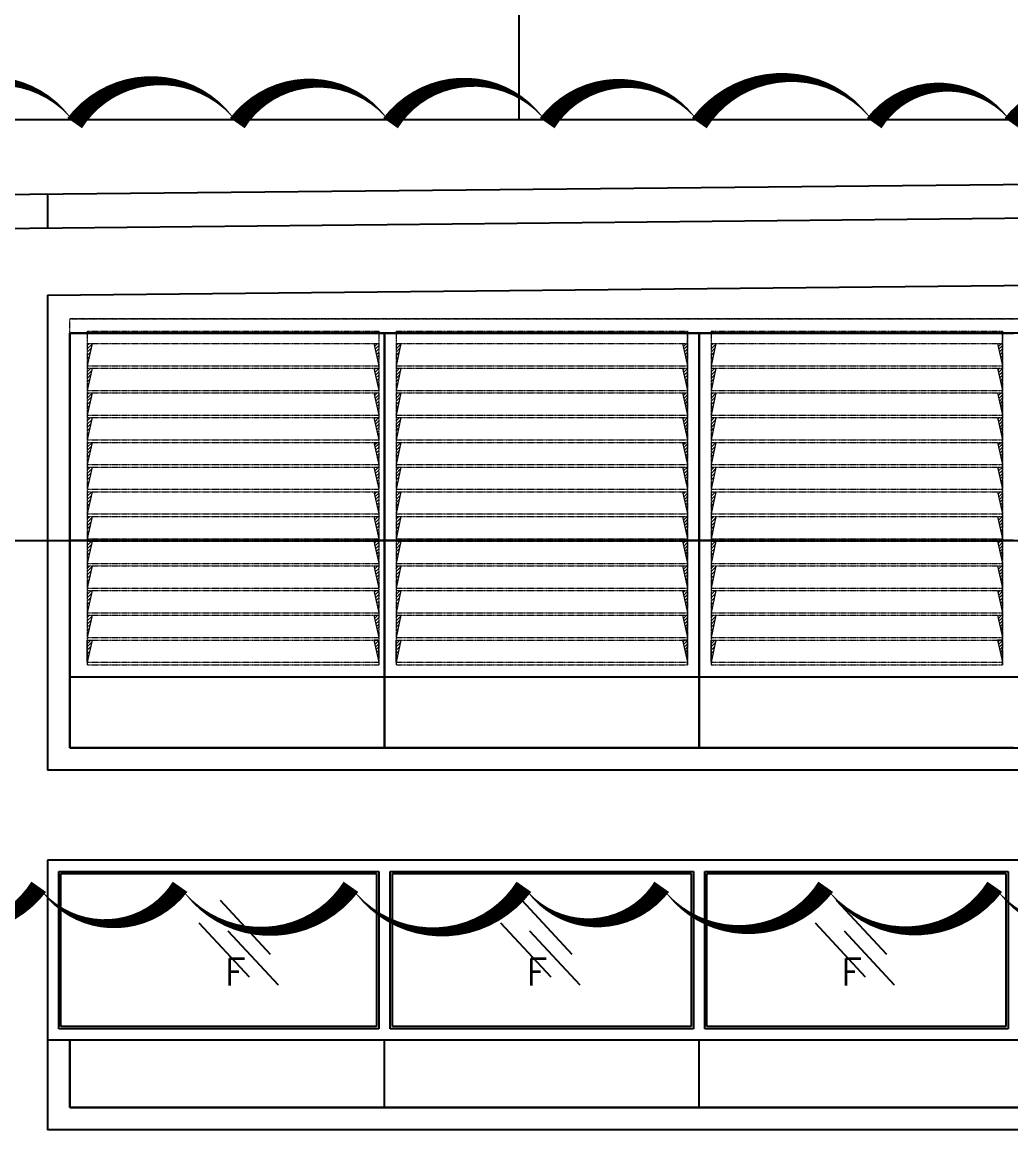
# Model space of a CAD drawing. Header units: inches. Extents: x 10298 to 58665, y -34908 to 21181.
# Drawn here: x 18656 to 23056, y -27484 to -22555 of the extents above; entities that cross this region are included whole.
import ezdxf
from ezdxf import colors
from ezdxf.entities.mleader import LeaderData, LeaderLine
from ezdxf.math import Vec2, Vec3

# ---------------------------------------------------------------- set-up
doc = ezdxf.new("R2010")
doc.units = ezdxf.units.IN
doc.header["$MEASUREMENT"] = 0
for name, pattern in [('CENTER', [2, 1.25, -0.25, 0.25, -0.25]), ('HIDDEN', [0.375, 0.25, -0.125]), ('HIDDEN2', [0.1875, 0.125, -0.0625])]:
    doc.linetypes.add(name, pattern=pattern)
for name, color, linetype in [('1', 1, 'CENTER'), ('M-HVAC-DUCT-NEW', 5, 'Continuous'), ('M-HVAC-PIPE-NEW', 6, 'HIDDEN2'), ('M-X-BKGD', 8, 'Continuous')]:
    doc.layers.add(name, color=color, linetype=linetype)
doc.layers.add('grid nos', color=253, linetype='Continuous', lineweight=0)
doc.styles.add('RomanS', font='romans.shx', dxfattribs={"width": 0.8})
doc.styles.add('SIMPLEX', font='simplex.shx')

# ---------------------------------------------------------------- blocks, each defined once
blk = doc.blocks.new('LOUVER 5')
at = {"color": 170, "ltscale": 10000}
blk.add_line((33449, 71080.7), (27841.2, 71080.7), dxfattribs=at)
at = {"layer": '1', "color": 170, "lineweight": 0}
for p, q in [((33441.6, 72675), (27841.2, 72675)), ((27841.2, 71080.7), (27841.2, 72675)), ((27841.2, 72675), (33449, 72675)), ((27918.2, 72620), (29215.6, 72620)), ((27918.2, 72620), (27918.2, 71135.6)), ((27918.2, 72620), (27918.2, 71135.6)), ((29215.6, 72620), (29215.6, 71135.6)), ((29292.6, 72620), (30590.1, 72620)), ((29292.6, 72620), (29292.6, 71135.6)), ((30590.1, 71135.6), (30590.1, 72620)), ((30590.1, 72620), (30590.1, 71135.6)), ((30694.6, 72620), (31992, 72620)), ((30694.6, 72620), (31992, 72620)), ((30694.6, 72620), (30694.6, 71135.6)), ((31992, 71135.6), (31992, 72620)), ((31992, 72620), (31992, 71135.6)), ((27918.2, 72565.1), (29215.6, 72565.1)), ((29292.6, 72565.1), (30590.1, 72565.1)), ((30694.6, 72565.1), (31992, 72565.1)), ((27918.2, 72466.1), (29215.6, 72466.1)), ((29292.6, 72466.1), (30590.1, 72466.1)), ((30694.6, 72466.1), (31992, 72466.1)), ((27918.2, 72455.1), (29215.6, 72455.1)), ((29292.6, 72455.1), (30590.1, 72455.1)), ((30694.6, 72455.1), (31992, 72455.1)), ((27918.2, 72356.2), (29215.6, 72356.2)), ((27918.2, 72345.2), (29215.6, 72345.2)), ((29292.6, 72356.2), (30590.1, 72356.2)), ((29292.6, 72345.2), (30590.1, 72345.2)), ((30694.6, 72356.2), (31992, 72356.2)), ((30694.6, 72345.2), (31992, 72345.2)), ((27918.2, 72246.2), (29215.6, 72246.2)), ((27918.2, 72235.2), (29215.6, 72235.2)), ((29292.6, 72246.2), (30590.1, 72246.2)), ((29292.6, 72235.2), (30590.1, 72235.2)), ((30694.6, 72246.2), (31992, 72246.2)), ((30694.6, 72235.2), (31992, 72235.2)), ((27918.2, 72136.2), (29215.6, 72136.2)), ((27918.2, 72125.2), (29215.6, 72125.2)), ((29292.6, 72136.2), (30590.1, 72136.2)), ((29292.6, 72125.2), (30590.1, 72125.2)), ((30694.6, 72136.2), (31992, 72136.2)), ((30694.6, 72125.2), (31992, 72125.2)), ((27918.2, 72026.3), (29215.6, 72026.3)), ((27918.2, 72015.3), (29215.6, 72015.3)), ((29292.6, 72026.3), (30590.1, 72026.3)), ((29292.6, 72015.3), (30590.1, 72015.3)), ((30694.6, 72026.3), (31992, 72026.3)), ((30694.6, 72015.3), (31992, 72015.3)), ((27918.2, 71916.3), (29215.6, 71916.3)), ((29292.6, 71916.3), (30590.1, 71916.3)), ((30694.6, 71916.3), (31992, 71916.3)), ((27918.2, 71905.3), (29215.6, 71905.3)), ((29292.6, 71905.3), (30590.1, 71905.3)), ((30694.6, 71905.3), (31992, 71905.3)), ((27918.2, 71806.4), (29215.6, 71806.4)), ((27918.2, 71795.4), (29215.6, 71795.4)), ((29292.6, 71806.4), (30590.1, 71806.4)), ((29292.6, 71795.4), (30590.1, 71795.4)), ((30694.6, 71806.4), (31992, 71806.4)), ((30694.6, 71795.4), (31992, 71795.4)), ((27918.2, 71696.4), (29215.6, 71696.4)), ((27918.2, 71685.4), (29215.6, 71685.4)), ((29292.6, 71696.4), (30590.1, 71696.4)), ((29292.6, 71685.4), (30590.1, 71685.4)), ((30694.6, 71696.4), (31992, 71696.4)), ((30694.6, 71685.4), (31992, 71685.4)), ((27918.2, 71586.5), (29215.6, 71586.5)), ((27918.2, 71575.5), (29215.6, 71575.5)), ((29292.6, 71586.5), (30590.1, 71586.5)), ((29292.6, 71575.5), (30590.1, 71575.5)), ((30694.6, 71586.5), (31992, 71586.5)), ((30694.6, 71575.5), (31992, 71575.5)), ((27918.2, 71476.5), (29215.6, 71476.5)), ((29292.6, 71476.5), (30590.1, 71476.5)), ((30694.6, 71476.5), (31992, 71476.5)), ((27918.2, 71465.5), (29215.6, 71465.5)), ((29292.6, 71465.5), (30590.1, 71465.5)), ((30694.6, 71465.5), (31992, 71465.5)), ((27918.2, 71366.6), (29215.6, 71366.6)), ((27918.2, 71355.6), (29215.6, 71355.6)), ((29292.6, 71366.6), (30590.1, 71366.6)), ((29292.6, 71355.6), (30590.1, 71355.6)), ((30694.6, 71366.6), (31992, 71366.6)), ((30694.6, 71355.6), (31992, 71355.6)), ((27918.2, 71256.6), (29215.6, 71256.6)), ((27918.2, 71245.6), (29215.6, 71245.6)), ((29292.6, 71256.6), (30590.1, 71256.6)), ((29292.6, 71245.6), (30590.1, 71245.6)), ((30694.6, 71256.6), (31992, 71256.6)), ((30694.6, 71245.6), (31992, 71245.6)), ((27918.2, 71146.6), (29215.6, 71146.6)), ((27918.2, 71135.6), (29215.6, 71135.6)), ((29292.6, 71146.6), (30590.1, 71146.6)), ((29292.6, 71135.6), (30590.1, 71135.6)), ((30694.6, 71146.6), (31992, 71146.6)), ((30694.6, 71135.6), (31992, 71135.6))]:
    blk.add_line(p, q, dxfattribs=at)
at = {"layer": 'grid nos', "color": 170, "linetype": 'Continuous', "ltscale": 10000}
for p, q in [((27918.2, 72555.7), (27927.5, 72565.1)), ((27918.2, 72541.1), (27939.6, 72562.5)), ((29194.1, 72563.3), (29195.9, 72565.1)), ((29196.7, 72551.3), (29210.4, 72565.1)), ((29199.4, 72539.4), (29215.6, 72555.7)), ((29292.6, 72555.7), (29302, 72565.1)), ((29292.6, 72541.1), (29314, 72562.5)), ((30568.5, 72563.3), (30570.3, 72565.1)), ((30571.2, 72551.3), (30584.9, 72565.1)), ((30573.8, 72539.4), (30590.1, 72555.7)), ((30694.6, 72555.7), (30703.9, 72565.1)), ((30694.6, 72541.1), (30716, 72562.5)), ((31970.4, 72563.3), (31972.2, 72565.1)), ((31973.1, 72551.3), (31986.8, 72565.1)), ((31975.7, 72539.4), (31992, 72555.7)), ((27918.2, 72526.5), (27935.4, 72543.8)), ((27918.2, 72512), (27931.3, 72525)), ((27918.2, 72497.4), (27927.1, 72506.3)), ((29202, 72527.5), (29215.6, 72541.1)), ((29204.7, 72515.6), (29215.6, 72526.5)), ((29207.3, 72503.6), (29215.6, 72512)), ((29292.6, 72526.5), (29309.9, 72543.8)), ((29292.6, 72512), (29305.7, 72525)), ((29292.6, 72497.4), (29301.5, 72506.3)), ((30576.5, 72527.5), (30590.1, 72541.1)), ((30579.1, 72515.6), (30590.1, 72526.5)), ((30581.8, 72503.6), (30590.1, 72512)), ((30694.6, 72526.5), (30711.8, 72543.8)), ((30694.6, 72512), (30707.6, 72525)), ((30694.6, 72497.4), (30703.5, 72506.3)), ((31978.4, 72527.5), (31992, 72541.1)), ((31981, 72515.6), (31992, 72526.5)), ((31983.7, 72503.6), (31992, 72512)), ((27918.2, 72482.8), (27922.9, 72487.6)), ((27918.2, 72468.2), (27918.8, 72468.8)), ((29210, 72491.7), (29215.6, 72497.4)), ((29212.6, 72479.8), (29215.6, 72482.8)), ((29215.3, 72467.8), (29215.6, 72468.2)), ((29292.6, 72482.8), (29297.4, 72487.6)), ((29292.6, 72468.2), (29293.2, 72468.8)), ((30584.4, 72491.7), (30590.1, 72497.4)), ((30587.1, 72479.8), (30590.1, 72482.8)), ((30589.7, 72467.8), (30590.1, 72468.2)), ((30694.6, 72482.8), (30699.3, 72487.6)), ((30694.6, 72468.2), (30695.2, 72468.8)), ((31986.3, 72491.7), (31992, 72497.4)), ((31989, 72479.8), (31992, 72482.8)), ((31991.6, 72467.8), (31992, 72468.2)), ((27918.2, 72453.6), (27919.6, 72455.1)), ((27918.2, 72439.1), (27934.2, 72455.1)), ((27918.2, 72424.5), (27937.7, 72444)), ((27918.2, 72409.9), (27933.5, 72425.3)), ((29195.3, 72447.9), (29202.5, 72455.1)), ((29197.9, 72435.9), (29215.6, 72453.7)), ((29200.6, 72424), (29215.6, 72439.1)), ((29203.2, 72412.1), (29215.6, 72424.5)), ((29205.9, 72400.1), (29215.6, 72409.9)), ((29292.6, 72453.6), (29294.1, 72455.1)), ((29292.6, 72439.1), (29308.7, 72455.1)), ((29292.6, 72424.5), (29312.1, 72444)), ((29292.6, 72409.9), (29308, 72425.3)), ((30569.7, 72447.9), (30577, 72455.1)), ((30572.4, 72435.9), (30590.1, 72453.7)), ((30575, 72424), (30590.1, 72439.1)), ((30577.7, 72412.1), (30590.1, 72424.5)), ((30580.3, 72400.1), (30590.1, 72409.9)), ((30694.6, 72453.6), (30696, 72455.1)), ((30694.6, 72439.1), (30710.6, 72455.1)), ((30694.6, 72424.5), (30714.1, 72444)), ((30694.6, 72409.9), (30709.9, 72425.3)), ((31971.7, 72447.9), (31978.9, 72455.1)), ((31974.3, 72435.9), (31992, 72453.7)), ((31977, 72424), (31992, 72439.1)), ((31979.6, 72412.1), (31992, 72424.5)), ((31982.3, 72400.1), (31992, 72409.9)), ((27918.2, 72395.3), (27929.4, 72406.5)), ((27918.2, 72380.7), (27925.2, 72387.8)), ((27918.2, 72366.2), (27921, 72369)), ((29208.5, 72388.2), (29215.6, 72395.3)), ((29211.2, 72376.3), (29215.6, 72380.8)), ((29213.8, 72364.4), (29215.6, 72366.2)), ((29292.6, 72395.3), (29303.8, 72406.5)), ((29292.6, 72380.7), (29299.6, 72387.8)), ((29292.6, 72366.2), (29295.5, 72369)), ((30583, 72388.2), (30590.1, 72395.3)), ((30585.6, 72376.3), (30590.1, 72380.8)), ((30588.3, 72364.4), (30590.1, 72366.2)), ((30694.6, 72395.3), (30705.7, 72406.5)), ((30694.6, 72380.7), (30701.6, 72387.8)), ((30694.6, 72366.2), (30697.4, 72369)), ((31984.9, 72388.2), (31992, 72395.3)), ((31987.6, 72376.3), (31992, 72380.8)), ((31990.2, 72364.4), (31992, 72366.2)), ((27918.2, 72337), (27926.3, 72345.2)), ((27918.2, 72322.4), (27939.9, 72344.2)), ((27918.2, 72307.9), (27935.8, 72325.5)), ((29193.8, 72344.4), (29194.6, 72345.2)), ((29196.5, 72332.4), (29209.2, 72345.2)), ((29199.1, 72320.5), (29215.6, 72337)), ((29201.8, 72308.6), (29215.6, 72322.5)), ((29292.6, 72337), (29300.8, 72345.2)), ((29292.6, 72322.4), (29314.4, 72344.2)), ((29292.6, 72307.9), (29310.2, 72325.5)), ((30568.3, 72344.4), (30569.1, 72345.2)), ((30570.9, 72332.4), (30583.6, 72345.2)), ((30573.6, 72320.5), (30590.1, 72337)), ((30576.2, 72308.6), (30590.1, 72322.5)), ((30694.6, 72337), (30702.7, 72345.2)), ((30694.6, 72322.4), (30716.3, 72344.2)), ((30694.6, 72307.9), (30712.2, 72325.5)), ((31970.2, 72344.4), (31971, 72345.2)), ((31972.9, 72332.4), (31985.6, 72345.2)), ((31975.5, 72320.5), (31992, 72337)), ((31978.2, 72308.6), (31992, 72322.5)), ((27918.2, 72293.3), (27931.6, 72306.7)), ((27918.2, 72278.7), (27927.4, 72288)), ((27918.2, 72264.1), (27923.3, 72269.2)), ((29204.4, 72296.7), (29215.6, 72307.9)), ((29207.1, 72284.7), (29215.6, 72293.3)), ((29209.7, 72272.8), (29215.6, 72278.7)), ((29212.4, 72260.9), (29215.6, 72264.1)), ((29292.6, 72293.3), (29306.1, 72306.7)), ((29292.6, 72278.7), (29301.9, 72288)), ((29292.6, 72264.1), (29297.7, 72269.2)), ((30578.9, 72296.7), (30590.1, 72307.9)), ((30581.5, 72284.7), (30590.1, 72293.3)), ((30584.2, 72272.8), (30590.1, 72278.7)), ((30586.8, 72260.9), (30590.1, 72264.1)), ((30694.6, 72293.3), (30708, 72306.7)), ((30694.6, 72278.7), (30703.8, 72288)), ((30694.6, 72264.1), (30699.7, 72269.2)), ((31980.8, 72296.7), (31992, 72307.9)), ((31983.5, 72284.7), (31992, 72293.3)), ((31986.1, 72272.8), (31992, 72278.7)), ((31988.8, 72260.9), (31992, 72264.1)), ((27918.2, 72249.5), (27919.1, 72250.5)), ((27918.2, 72235), (27918.4, 72235.2)), ((27918.2, 72220.4), (27933, 72235.2)), ((27918.2, 72205.8), (27938, 72225.7)), ((29195, 72229), (29201.3, 72235.2)), ((29197.7, 72217), (29215.6, 72235)), ((29200.3, 72205.1), (29215.6, 72220.4)), ((29215, 72248.9), (29215.6, 72249.6)), ((29292.6, 72249.5), (29293.6, 72250.5)), ((29292.6, 72235), (29292.9, 72235.2)), ((29292.6, 72220.4), (29307.4, 72235.2)), ((29292.6, 72205.8), (29312.5, 72225.7)), ((30569.5, 72229), (30575.7, 72235.2)), ((30572.1, 72217), (30590.1, 72235)), ((30574.8, 72205.1), (30590.1, 72220.4)), ((30589.5, 72248.9), (30590.1, 72249.6)), ((30694.6, 72249.5), (30695.5, 72250.5)), ((30694.6, 72235), (30694.8, 72235.2)), ((30694.6, 72220.4), (30709.4, 72235.2)), ((30694.6, 72205.8), (30714.4, 72225.7)), ((31971.4, 72229), (31977.7, 72235.2)), ((31974.1, 72217), (31992, 72235)), ((31976.7, 72205.1), (31992, 72220.4)), ((31991.4, 72248.9), (31992, 72249.6)), ((27918.2, 72191.2), (27933.9, 72206.9)), ((27918.2, 72176.7), (27929.7, 72188.2)), ((27918.2, 72162.1), (27925.5, 72169.5)), ((29203, 72193.2), (29215.6, 72205.8)), ((29205.6, 72181.2), (29215.6, 72191.2)), ((29208.3, 72169.3), (29215.6, 72176.7)), ((29210.9, 72157.4), (29215.6, 72162.1)), ((29292.6, 72191.2), (29308.3, 72206.9)), ((29292.6, 72176.7), (29304.2, 72188.2)), ((29292.6, 72162.1), (29300, 72169.5)), ((30577.4, 72193.2), (30590.1, 72205.8)), ((30580.1, 72181.2), (30590.1, 72191.2)), ((30582.7, 72169.3), (30590.1, 72176.7)), ((30585.4, 72157.4), (30590.1, 72162.1)), ((30694.6, 72191.2), (30710.3, 72206.9)), ((30694.6, 72176.7), (30706.1, 72188.2)), ((30694.6, 72162.1), (30701.9, 72169.5)), ((31979.4, 72193.2), (31992, 72205.8)), ((31982, 72181.2), (31992, 72191.2)), ((31984.7, 72169.3), (31992, 72176.7)), ((31987.3, 72157.4), (31992, 72162.1)), ((27918.2, 72147.5), (27921.4, 72150.7)), ((27918.2, 72118.3), (27925.1, 72125.2)), ((27918.2, 72103.8), (27939.6, 72125.2)), ((29196.3, 72113.5), (29208, 72125.2)), ((29198.9, 72101.6), (29215.6, 72118.4)), ((29213.6, 72145.5), (29215.6, 72147.5)), ((29292.6, 72147.5), (29295.8, 72150.7)), ((29292.6, 72118.3), (29299.5, 72125.2)), ((29292.6, 72103.8), (29314.1, 72125.2)), ((30570.7, 72113.5), (30582.4, 72125.2)), ((30573.4, 72101.6), (30590.1, 72118.4)), ((30588, 72145.5), (30590.1, 72147.5)), ((30694.6, 72147.5), (30697.8, 72150.7)), ((30694.6, 72118.3), (30701.5, 72125.2)), ((30694.6, 72103.8), (30716, 72125.2)), ((31972.6, 72113.5), (31984.3, 72125.2)), ((31975.3, 72101.6), (31992, 72118.4)), ((31990, 72145.5), (31992, 72147.5)), ((27918.2, 72089.2), (27936.1, 72107.2)), ((27918.2, 72074.6), (27932, 72088.4)), ((27918.2, 72060), (27927.8, 72069.7)), ((29201.6, 72089.7), (29215.6, 72103.8)), ((29204.2, 72077.8), (29215.6, 72089.2)), ((29206.9, 72065.8), (29215.6, 72074.6)), ((29292.6, 72089.2), (29310.6, 72107.2)), ((29292.6, 72074.6), (29306.4, 72088.4)), ((29292.6, 72060), (29302.3, 72069.7)), ((30576, 72089.7), (30590.1, 72103.8)), ((30578.7, 72077.8), (30590.1, 72089.2)), ((30581.3, 72065.8), (30590.1, 72074.6)), ((30694.6, 72089.2), (30712.5, 72107.2)), ((30694.6, 72074.6), (30708.4, 72088.4)), ((30694.6, 72060), (30704.2, 72069.7)), ((31977.9, 72089.7), (31992, 72103.8)), ((31980.6, 72077.8), (31992, 72089.2)), ((31983.2, 72065.8), (31992, 72074.6)), ((27918.2, 72045.4), (27923.6, 72050.9)), ((27918.2, 72030.9), (27919.5, 72032.2)), ((27918.2, 72001.7), (27931.7, 72015.3)), ((29194.8, 72010.1), (29200, 72015.3)), ((29197.5, 71998.1), (29214.6, 72015.3)), ((29209.5, 72053.9), (29215.6, 72060)), ((29212.2, 72042), (29215.6, 72045.5)), ((29214.8, 72030.1), (29215.6, 72030.9)), ((29292.6, 72045.4), (29298.1, 72050.9)), ((29292.6, 72030.9), (29293.9, 72032.2)), ((29292.6, 72001.7), (29306.2, 72015.3)), ((30569.3, 72010.1), (30574.5, 72015.3)), ((30571.9, 71998.1), (30589.1, 72015.3)), ((30584, 72053.9), (30590.1, 72060)), ((30586.6, 72042), (30590.1, 72045.5)), ((30589.3, 72030.1), (30590.1, 72030.9)), ((30694.6, 72045.4), (30700, 72050.9)), ((30694.6, 72030.9), (30695.9, 72032.2)), ((30694.6, 72001.7), (30708.1, 72015.3)), ((31971.2, 72010.1), (31976.4, 72015.3)), ((31973.9, 71998.1), (31991, 72015.3)), ((31985.9, 72053.9), (31992, 72060)), ((31988.5, 72042), (31992, 72045.5)), ((31991.2, 72030.1), (31992, 72030.9)), ((27918.2, 71987.1), (27938.4, 72007.4)), ((27918.2, 71972.6), (27934.2, 71988.6)), ((27918.2, 71958), (27930.1, 71969.9)), ((29200.1, 71986.2), (29215.6, 72001.7)), ((29202.8, 71974.3), (29215.6, 71987.2)), ((29205.4, 71962.3), (29215.6, 71972.6)), ((29292.6, 71987.1), (29312.8, 72007.4)), ((29292.6, 71972.6), (29308.7, 71988.6)), ((29292.6, 71958), (29304.5, 71969.9)), ((30574.6, 71986.2), (30590.1, 72001.7)), ((30577.2, 71974.3), (30590.1, 71987.2)), ((30579.9, 71962.3), (30590.1, 71972.6)), ((30694.6, 71987.1), (30714.8, 72007.4)), ((30694.6, 71972.6), (30710.6, 71988.6)), ((30694.6, 71958), (30706.5, 71969.9)), ((31976.5, 71986.2), (31992, 72001.7)), ((31979.2, 71974.3), (31992, 71987.2)), ((31981.8, 71962.3), (31992, 71972.6)), ((27918.2, 71943.4), (27925.9, 71951.1)), ((27918.2, 71928.8), (27921.7, 71932.4)), ((29208.1, 71950.4), (29215.6, 71958)), ((29210.7, 71938.5), (29215.6, 71943.4)), ((29213.4, 71926.6), (29215.6, 71928.8)), ((29292.6, 71943.4), (29300.3, 71951.1)), ((29292.6, 71928.8), (29296.2, 71932.4)), ((30582.5, 71950.4), (30590.1, 71958)), ((30585.2, 71938.5), (30590.1, 71943.4)), ((30587.8, 71926.6), (30590.1, 71928.8)), ((30694.6, 71943.4), (30702.3, 71951.1)), ((30694.6, 71928.8), (30698.1, 71932.4)), ((31984.5, 71950.4), (31992, 71958)), ((31987.1, 71938.5), (31992, 71943.4)), ((31989.8, 71926.6), (31992, 71928.8)), ((27918.2, 71899.7), (27923.8, 71905.3)), ((27918.2, 71885.1), (27938.4, 71905.3)), ((27918.2, 71870.5), (27936.5, 71888.8)), ((27918.2, 71855.9), (27932.3, 71870.1)), ((29196, 71894.6), (29206.7, 71905.3)), ((29198.7, 71882.7), (29215.6, 71899.7)), ((29201.3, 71870.8), (29215.6, 71885.1)), ((29204, 71858.9), (29215.6, 71870.5)), ((29292.6, 71899.7), (29298.3, 71905.3)), ((29292.6, 71885.1), (29312.9, 71905.3)), ((29292.6, 71870.5), (29310.9, 71888.8)), ((29292.6, 71855.9), (29306.8, 71870.1)), ((30570.5, 71894.6), (30581.2, 71905.3)), ((30573.1, 71882.7), (30590.1, 71899.7)), ((30575.8, 71870.8), (30590.1, 71885.1)), ((30578.4, 71858.9), (30590.1, 71870.5)), ((30694.6, 71899.7), (30700.2, 71905.3)), ((30694.6, 71885.1), (30714.8, 71905.3)), ((30694.6, 71870.5), (30712.9, 71888.8)), ((30694.6, 71855.9), (30708.7, 71870.1)), ((31972.4, 71894.6), (31983.1, 71905.3)), ((31975.1, 71882.7), (31992, 71899.7)), ((31977.7, 71870.8), (31992, 71885.1)), ((31980.4, 71858.9), (31992, 71870.5)), ((27918.2, 71841.4), (27928.2, 71851.3)), ((27918.2, 71826.8), (27924, 71832.6)), ((29206.6, 71846.9), (29215.6, 71855.9)), ((29209.3, 71835), (29215.6, 71841.4)), ((29211.9, 71823.1), (29215.6, 71826.8)), ((29292.6, 71841.4), (29302.6, 71851.3)), ((29292.6, 71826.8), (29298.4, 71832.6)), ((30581.1, 71846.9), (30590.1, 71855.9)), ((30583.7, 71835), (30590.1, 71841.4)), ((30586.4, 71823.1), (30590.1, 71826.8)), ((30694.6, 71841.4), (30704.5, 71851.3)), ((30694.6, 71826.8), (30700.4, 71832.6)), ((31983, 71846.9), (31992, 71855.9)), ((31985.7, 71835), (31992, 71841.4)), ((31988.3, 71823.1), (31992, 71826.8)), ((27918.2, 71812.2), (27919.8, 71813.9)), ((27918.2, 71783), (27930.5, 71795.4)), ((27918.2, 71768.5), (27938.7, 71789)), ((27918.2, 71753.9), (27934.6, 71770.3)), ((29194.6, 71791.2), (29198.8, 71795.4)), ((29197.2, 71779.2), (29213.4, 71795.4)), ((29199.9, 71767.3), (29215.6, 71783.1)), ((29202.5, 71755.4), (29215.6, 71768.5)), ((29214.6, 71811.2), (29215.6, 71812.2)), ((29292.6, 71812.2), (29294.3, 71813.9)), ((29292.6, 71783), (29305, 71795.4)), ((29292.6, 71768.5), (29313.2, 71789)), ((29292.6, 71753.9), (29309, 71770.3)), ((30569, 71791.2), (30573.3, 71795.4)), ((30571.7, 71779.2), (30587.8, 71795.4)), ((30574.3, 71767.3), (30590.1, 71783.1)), ((30577, 71755.4), (30590.1, 71768.5)), ((30589, 71811.2), (30590.1, 71812.2)), ((30694.6, 71812.2), (30696.2, 71813.9)), ((30694.6, 71783), (30706.9, 71795.4)), ((30694.6, 71768.5), (30715.1, 71789)), ((30694.6, 71753.9), (30711, 71770.3)), ((31971, 71791.2), (31975.2, 71795.4)), ((31973.6, 71779.2), (31989.8, 71795.4)), ((31976.3, 71767.3), (31992, 71783.1)), ((31978.9, 71755.4), (31992, 71768.5)), ((31991, 71811.2), (31992, 71812.2)), ((27918.2, 71739.3), (27930.4, 71751.6)), ((27918.2, 71724.7), (27926.3, 71732.8)), ((29205.2, 71743.4), (29215.6, 71753.9)), ((29207.8, 71731.5), (29215.6, 71739.3)), ((29210.5, 71719.6), (29215.6, 71724.7)), ((29292.6, 71739.3), (29304.9, 71751.6)), ((29292.6, 71724.7), (29300.7, 71732.8)), ((30579.6, 71743.4), (30590.1, 71753.9)), ((30582.3, 71731.5), (30590.1, 71739.3)), ((30584.9, 71719.6), (30590.1, 71724.7)), ((30694.6, 71739.3), (30706.8, 71751.6)), ((30694.6, 71724.7), (30702.6, 71732.8)), ((31981.6, 71743.4), (31992, 71753.9)), ((31984.2, 71731.5), (31992, 71739.3)), ((31986.9, 71719.6), (31992, 71724.7)), ((27918.2, 71710.1), (27922.1, 71714.1)), ((27918.2, 71681), (27922.6, 71685.4)), ((27918.2, 71666.4), (27937.2, 71685.4)), ((27918.2, 71651.8), (27936.8, 71670.5)), ((29195.8, 71675.7), (29205.5, 71685.4)), ((29198.5, 71663.8), (29215.6, 71681)), ((29213.1, 71707.7), (29215.6, 71710.2)), ((29292.6, 71710.1), (29296.5, 71714.1)), ((29292.6, 71681), (29297, 71685.4)), ((29292.6, 71666.4), (29311.6, 71685.4)), ((29292.6, 71651.8), (29311.3, 71670.5)), ((30570.3, 71675.7), (30579.9, 71685.4)), ((30572.9, 71663.8), (30590.1, 71681)), ((30587.6, 71707.7), (30590.1, 71710.2)), ((30694.6, 71710.1), (30698.5, 71714.1)), ((30694.6, 71681), (30699, 71685.4)), ((30694.6, 71666.4), (30713.6, 71685.4)), ((30694.6, 71651.8), (30713.2, 71670.5)), ((31972.2, 71675.7), (31981.9, 71685.4)), ((31974.8, 71663.8), (31992, 71681)), ((31989.5, 71707.7), (31992, 71710.2)), ((27918.2, 71637.3), (27932.7, 71651.8)), ((27918.2, 71622.7), (27928.5, 71633)), ((29201.1, 71651.9), (29215.6, 71666.4)), ((29203.8, 71640), (29215.6, 71651.9)), ((29206.4, 71628), (29215.6, 71637.3)), ((29209.1, 71616.1), (29215.6, 71622.7)), ((29292.6, 71637.3), (29307.1, 71651.8)), ((29292.6, 71622.7), (29303, 71633)), ((30575.6, 71651.9), (30590.1, 71666.4)), ((30578.2, 71640), (30590.1, 71651.9)), ((30580.9, 71628), (30590.1, 71637.3)), ((30583.5, 71616.1), (30590.1, 71622.7)), ((30694.6, 71637.3), (30709.1, 71651.8)), ((30694.6, 71622.7), (30704.9, 71633)), ((31977.5, 71651.9), (31992, 71666.4)), ((31980.1, 71640), (31992, 71651.9)), ((31982.8, 71628), (31992, 71637.3)), ((31985.4, 71616.1), (31992, 71622.7)), ((27918.2, 71608.1), (27924.3, 71614.3)), ((27918.2, 71593.5), (27920.2, 71595.5)), ((27918.2, 71564.4), (27929.3, 71575.5)), ((27918.2, 71549.8), (27939.1, 71570.7)), ((29194.4, 71572.3), (29197.6, 71575.5)), ((29197, 71560.3), (29212.2, 71575.5)), ((29211.7, 71604.2), (29215.6, 71608.1)), ((29214.4, 71592.3), (29215.6, 71593.5)), ((29292.6, 71608.1), (29298.8, 71614.3)), ((29292.6, 71593.5), (29294.6, 71595.5)), ((29292.6, 71564.4), (29303.7, 71575.5)), ((29292.6, 71549.8), (29313.6, 71570.7)), ((30568.8, 71572.3), (30572, 71575.5)), ((30571.5, 71560.3), (30586.6, 71575.5)), ((30586.2, 71604.2), (30590.1, 71608.1)), ((30588.8, 71592.3), (30590.1, 71593.5)), ((30694.6, 71608.1), (30700.7, 71614.3)), ((30694.6, 71593.5), (30696.6, 71595.5)), ((30694.6, 71564.4), (30705.7, 71575.5)), ((30694.6, 71549.8), (30715.5, 71570.7)), ((31970.8, 71572.3), (31974, 71575.5)), ((31973.4, 71560.3), (31988.5, 71575.5)), ((31988.1, 71604.2), (31992, 71608.1)), ((31990.7, 71592.3), (31992, 71593.5)), ((27918.2, 71535.2), (27934.9, 71552)), ((27918.2, 71520.6), (27930.8, 71533.2)), ((29199.7, 71548.4), (29215.6, 71564.4)), ((29202.3, 71536.5), (29215.6, 71549.8)), ((29205, 71524.6), (29215.6, 71535.2)), ((29207.6, 71512.6), (29215.6, 71520.6)), ((29292.6, 71535.2), (29309.4, 71552)), ((29292.6, 71520.6), (29305.2, 71533.2)), ((30574.1, 71548.4), (30590.1, 71564.4)), ((30576.8, 71536.5), (30590.1, 71549.8)), ((30579.4, 71524.6), (30590.1, 71535.2)), ((30582.1, 71512.6), (30590.1, 71520.6)), ((30694.6, 71535.2), (30711.3, 71552)), ((30694.6, 71520.6), (30707.2, 71533.2)), ((31976.1, 71548.4), (31992, 71564.4)), ((31978.7, 71536.5), (31992, 71549.8)), ((31981.4, 71524.6), (31992, 71535.2)), ((31984, 71512.6), (31992, 71520.6)), ((27918.2, 71506.1), (27926.6, 71514.5)), ((27918.2, 71491.5), (27922.4, 71495.8)), ((27918.2, 71476.9), (27918.3, 71477)), ((29210.3, 71500.7), (29215.6, 71506.1)), ((29212.9, 71488.8), (29215.6, 71491.5)), ((29215.6, 71476.8), (29215.6, 71476.9)), ((29292.6, 71506.1), (29301.1, 71514.5)), ((29292.6, 71491.5), (29296.9, 71495.8)), ((29292.6, 71476.9), (29292.7, 71477)), ((30584.7, 71500.7), (30590.1, 71506.1)), ((30587.4, 71488.8), (30590.1, 71491.5)), ((30590, 71476.8), (30590.1, 71476.9)), ((30694.6, 71506.1), (30703, 71514.5)), ((30694.6, 71491.5), (30698.8, 71495.8)), ((30694.6, 71476.9), (30694.7, 71477)), ((31986.7, 71500.7), (31992, 71506.1)), ((31989.3, 71488.8), (31992, 71491.5)), ((31992, 71476.8), (31992, 71476.9)), ((27918.2, 71462.3), (27921.4, 71465.5)), ((27918.2, 71447.7), (27935.9, 71465.5)), ((27918.2, 71433.2), (27937.2, 71452.2)), ((27918.2, 71418.6), (27933, 71433.5)), ((29195.6, 71456.8), (29204.2, 71465.5)), ((29198.2, 71444.9), (29215.6, 71462.3)), ((29200.9, 71433), (29215.6, 71447.8)), ((29203.5, 71421.1), (29215.6, 71433.2)), ((29292.6, 71462.3), (29295.8, 71465.5)), ((29292.6, 71447.7), (29310.4, 71465.5)), ((29292.6, 71433.2), (29311.6, 71452.2)), ((29292.6, 71418.6), (29307.5, 71433.5)), ((30570, 71456.8), (30578.7, 71465.5)), ((30572.7, 71444.9), (30590.1, 71462.3)), ((30575.3, 71433), (30590.1, 71447.8)), ((30578, 71421.1), (30590.1, 71433.2)), ((30694.6, 71462.3), (30697.7, 71465.5)), ((30694.6, 71447.7), (30712.3, 71465.5)), ((30694.6, 71433.2), (30713.6, 71452.2)), ((30694.6, 71418.6), (30709.4, 71433.5)), ((31972, 71456.8), (31980.6, 71465.5)), ((31974.6, 71444.9), (31992, 71462.3)), ((31977.3, 71433), (31992, 71447.8)), ((31979.9, 71421.1), (31992, 71433.2)), ((27918.2, 71404), (27928.9, 71414.7)), ((27918.2, 71389.4), (27924.7, 71396)), ((27918.2, 71374.8), (27920.5, 71377.2)), ((29206.2, 71409.1), (29215.6, 71418.6)), ((29208.8, 71397.2), (29215.6, 71404)), ((29211.5, 71385.3), (29215.6, 71389.4)), ((29214.1, 71373.4), (29215.6, 71374.9)), ((29292.6, 71404), (29303.3, 71414.7)), ((29292.6, 71389.4), (29299.1, 71396)), ((29292.6, 71374.8), (29295, 71377.2)), ((30580.6, 71409.1), (30590.1, 71418.6)), ((30583.3, 71397.2), (30590.1, 71404)), ((30585.9, 71385.3), (30590.1, 71389.4)), ((30588.6, 71373.4), (30590.1, 71374.9)), ((30694.6, 71404), (30705.3, 71414.7)), ((30694.6, 71389.4), (30701.1, 71396)), ((30694.6, 71374.8), (30696.9, 71377.2)), ((31982.6, 71409.1), (31992, 71418.6)), ((31985.2, 71397.2), (31992, 71404)), ((31987.9, 71385.3), (31992, 71389.4)), ((31990.5, 71373.4), (31992, 71374.9)), ((27918.2, 71345.7), (27928, 71355.6)), ((27918.2, 71331.1), (27939.5, 71352.4)), ((27918.2, 71316.5), (27935.3, 71333.7)), ((29194.1, 71353.4), (29196.3, 71355.6)), ((29196.8, 71341.4), (29210.9, 71355.6)), ((29199.4, 71329.5), (29215.6, 71345.7)), ((29202.1, 71317.6), (29215.6, 71331.1)), ((29292.6, 71345.7), (29302.5, 71355.6)), ((29292.6, 71331.1), (29313.9, 71352.4)), ((29292.6, 71316.5), (29309.7, 71333.7)), ((30568.6, 71353.4), (30570.8, 71355.6)), ((30571.2, 71341.4), (30585.4, 71355.6)), ((30573.9, 71329.5), (30590.1, 71345.7)), ((30576.5, 71317.6), (30590.1, 71331.1)), ((30694.6, 71345.7), (30704.4, 71355.6)), ((30694.6, 71331.1), (30715.8, 71352.4)), ((30694.6, 71316.5), (30711.7, 71333.7)), ((31970.5, 71353.4), (31972.7, 71355.6)), ((31973.2, 71341.4), (31987.3, 71355.6)), ((31975.8, 71329.5), (31992, 71345.7)), ((31978.5, 71317.6), (31992, 71331.1)), ((27918.2, 71302), (27931.1, 71314.9)), ((27918.2, 71287.4), (27927, 71296.2)), ((27918.2, 71272.8), (27922.8, 71277.4)), ((29204.7, 71305.7), (29215.6, 71316.6)), ((29207.4, 71293.7), (29215.6, 71302)), ((29210, 71281.8), (29215.6, 71287.4)), ((29292.6, 71302), (29305.6, 71314.9)), ((29292.6, 71287.4), (29301.4, 71296.2)), ((29292.6, 71272.8), (29297.2, 71277.4)), ((30579.2, 71305.7), (30590.1, 71316.6)), ((30581.8, 71293.7), (30590.1, 71302)), ((30584.5, 71281.8), (30590.1, 71287.4)), ((30694.6, 71302), (30707.5, 71314.9)), ((30694.6, 71287.4), (30703.3, 71296.2)), ((30694.6, 71272.8), (30699.2, 71277.4)), ((31981.1, 71305.7), (31992, 71316.6)), ((31983.8, 71293.7), (31992, 71302)), ((31986.4, 71281.8), (31992, 71287.4)), ((27918.2, 71258.2), (27918.6, 71258.7)), ((27918.2, 71243.6), (27920.1, 71245.6)), ((27918.2, 71229.1), (27934.7, 71245.6)), ((27918.2, 71214.5), (27937.5, 71233.9)), ((29195.4, 71237.9), (29203, 71245.6)), ((29198, 71226), (29215.6, 71243.7)), ((29200.7, 71214.1), (29215.6, 71229.1)), ((29212.7, 71269.9), (29215.6, 71272.8)), ((29215.3, 71257.9), (29215.6, 71258.2)), ((29292.6, 71258.2), (29293.1, 71258.7)), ((29292.6, 71243.6), (29294.6, 71245.6)), ((29292.6, 71229.1), (29309.1, 71245.6)), ((29292.6, 71214.5), (29312, 71233.9)), ((30569.8, 71237.9), (30577.5, 71245.6)), ((30572.5, 71226), (30590.1, 71243.7)), ((30575.1, 71214.1), (30590.1, 71229.1)), ((30587.1, 71269.9), (30590.1, 71272.8)), ((30589.8, 71257.9), (30590.1, 71258.2)), ((30694.6, 71258.2), (30695, 71258.7)), ((30694.6, 71243.6), (30696.5, 71245.6)), ((30694.6, 71229.1), (30711.1, 71245.6)), ((30694.6, 71214.5), (30713.9, 71233.9)), ((31971.7, 71237.9), (31979.4, 71245.6)), ((31974.4, 71226), (31992, 71243.7)), ((31977, 71214.1), (31992, 71229.1)), ((31989.1, 71269.9), (31992, 71272.8)), ((31991.7, 71257.9), (31992, 71258.2)), ((27918.2, 71199.9), (27933.4, 71215.1)), ((27918.2, 71185.3), (27929.2, 71196.4)), ((27918.2, 71170.8), (27925.1, 71177.6)), ((29203.3, 71202.2), (29215.6, 71214.5)), ((29206, 71190.2), (29215.6, 71199.9)), ((29208.6, 71178.3), (29215.6, 71185.3)), ((29292.6, 71199.9), (29307.8, 71215.1)), ((29292.6, 71185.3), (29303.7, 71196.4)), ((29292.6, 71170.8), (29299.5, 71177.6)), ((30577.8, 71202.2), (30590.1, 71214.5)), ((30580.4, 71190.2), (30590.1, 71199.9)), ((30583.1, 71178.3), (30590.1, 71185.3)), ((30694.6, 71199.9), (30709.8, 71215.1)), ((30694.6, 71185.3), (30705.6, 71196.4)), ((30694.6, 71170.8), (30701.4, 71177.6)), ((31979.7, 71202.2), (31992, 71214.5)), ((31982.3, 71190.2), (31992, 71199.9)), ((31985, 71178.3), (31992, 71185.3)), ((27918.2, 71156.2), (27920.9, 71158.9)), ((29211.3, 71166.4), (29215.6, 71170.8)), ((29213.9, 71154.5), (29215.6, 71156.2)), ((29292.6, 71156.2), (29295.3, 71158.9)), ((30585.7, 71166.4), (30590.1, 71170.8)), ((30588.4, 71154.5), (30590.1, 71156.2)), ((30694.6, 71156.2), (30697.3, 71158.9)), ((31987.6, 71166.4), (31992, 71170.8)), ((31990.3, 71154.5), (31992, 71156.2))]:
    blk.add_line(p, q, dxfattribs=at)
at = {"layer": 'grid nos', "color": 170, "linetype": 'HIDDEN', "ltscale": 10000}
for p, q in [((27940.2, 72565.1), (27918.2, 72466.1)), ((29193.7, 72565.1), (29215.6, 72466.1)), ((29314.6, 72565.1), (29292.6, 72466.1)), ((30568.1, 72565.1), (30590.1, 72466.1)), ((30716.5, 72565.1), (30694.6, 72466.1)), ((31970, 72565.1), (31992, 72466.1)), ((27940.2, 72455.1), (27918.2, 72356.2)), ((29193.7, 72455.1), (29215.6, 72356.2)), ((29314.6, 72455.1), (29292.6, 72356.2)), ((30568.1, 72455.1), (30590.1, 72356.2)), ((30716.5, 72455.1), (30694.6, 72356.2)), ((31970, 72455.1), (31992, 72356.2)), ((27940.2, 72345.2), (27918.2, 72246.2)), ((29193.7, 72345.2), (29215.6, 72246.2)), ((29314.6, 72345.2), (29292.6, 72246.2)), ((30568.1, 72345.2), (30590.1, 72246.2)), ((30716.5, 72345.2), (30694.6, 72246.2)), ((31970, 72345.2), (31992, 72246.2)), ((27940.2, 72235.2), (27918.2, 72136.2)), ((29193.7, 72235.2), (29215.6, 72136.2)), ((29314.6, 72235.2), (29292.6, 72136.2)), ((30568.1, 72235.2), (30590.1, 72136.2)), ((30716.5, 72235.2), (30694.6, 72136.2)), ((31970, 72235.2), (31992, 72136.2)), ((27940.2, 72125.2), (27918.2, 72026.3)), ((29193.7, 72125.2), (29215.6, 72026.3)), ((29314.6, 72125.2), (29292.6, 72026.3)), ((30568.1, 72125.2), (30590.1, 72026.3)), ((30716.5, 72125.2), (30694.6, 72026.3)), ((31970, 72125.2), (31992, 72026.3)), ((27940.2, 72015.3), (27918.2, 71916.3)), ((29193.7, 72015.3), (29215.6, 71916.3)), ((29314.6, 72015.3), (29292.6, 71916.3)), ((30568.1, 72015.3), (30590.1, 71916.3)), ((30716.5, 72015.3), (30694.6, 71916.3)), ((31970, 72015.3), (31992, 71916.3)), ((27940.2, 71905.3), (27918.2, 71806.4)), ((29193.7, 71905.3), (29215.6, 71806.4)), ((29314.6, 71905.3), (29292.6, 71806.4)), ((30568.1, 71905.3), (30590.1, 71806.4)), ((30716.5, 71905.3), (30694.6, 71806.4)), ((31970, 71905.3), (31992, 71806.4)), ((27940.2, 71795.4), (27918.2, 71696.4)), ((29193.7, 71795.4), (29215.6, 71696.4)), ((29314.6, 71795.4), (29292.6, 71696.4)), ((30568.1, 71795.4), (30590.1, 71696.4)), ((30716.5, 71795.4), (30694.6, 71696.4)), ((31970, 71795.4), (31992, 71696.4)), ((27940.2, 71685.4), (27918.2, 71586.5)), ((29193.7, 71685.4), (29215.6, 71586.5)), ((29314.6, 71685.4), (29292.6, 71586.5)), ((30568.1, 71685.4), (30590.1, 71586.5)), ((30716.5, 71685.4), (30694.6, 71586.5)), ((31970, 71685.4), (31992, 71586.5)), ((27940.2, 71575.5), (27918.2, 71476.5)), ((29193.7, 71575.5), (29215.6, 71476.5)), ((29314.6, 71575.5), (29292.6, 71476.5)), ((30568.1, 71575.5), (30590.1, 71476.5)), ((30716.5, 71575.5), (30694.6, 71476.5)), ((31970, 71575.5), (31992, 71476.5)), ((27940.2, 71465.5), (27918.2, 71366.6)), ((29193.7, 71465.5), (29215.6, 71366.6)), ((29314.6, 71465.5), (29292.6, 71366.6)), ((30568.1, 71465.5), (30590.1, 71366.6)), ((30716.5, 71465.5), (30694.6, 71366.6)), ((31970, 71465.5), (31992, 71366.6)), ((27940.2, 71355.6), (27918.2, 71256.6)), ((29193.7, 71355.6), (29215.6, 71256.6)), ((29314.6, 71355.6), (29292.6, 71256.6)), ((30568.1, 71355.6), (30590.1, 71256.6)), ((30716.5, 71355.6), (30694.6, 71256.6)), ((31970, 71355.6), (31992, 71256.6)), ((27918.2, 71146.6), (27918.2, 71245.6)), ((27918.2, 71245.6), (27940.2, 71245.6)), ((27940.2, 71245.6), (27918.2, 71146.6)), ((29215.6, 71245.6), (29193.7, 71245.6)), ((29193.7, 71245.6), (29215.6, 71146.6)), ((29215.6, 71146.6), (29215.6, 71245.6)), ((29292.6, 71146.6), (29292.6, 71245.6)), ((29292.6, 71245.6), (29314.6, 71245.6)), ((29314.6, 71245.6), (29292.6, 71146.6)), ((30590.1, 71245.6), (30568.1, 71245.6)), ((30568.1, 71245.6), (30590.1, 71146.6)), ((30590.1, 71146.6), (30590.1, 71245.6)), ((30694.6, 71146.6), (30694.6, 71245.6)), ((30694.6, 71245.6), (30716.5, 71245.6)), ((30716.5, 71245.6), (30694.6, 71146.6)), ((31992, 71245.6), (31970, 71245.6)), ((31970, 71245.6), (31992, 71146.6)), ((31992, 71146.6), (31992, 71245.6))]:
    blk.add_line(p, q, dxfattribs=at)

msp = doc.modelspace()

# ---------------------------------------------------------------- linework, layer by layer
at = {"layer": 'M-HVAC-DUCT-NEW', "color": 2}
for points in [[(23676.4, -23004, 0, 80, 0.520567), (23060.5, -23004, 0, 80, 0.520567), (22447.7, -23004, 0, 80, 0.520567), (21669, -23004, 0, 80, 0.520567), (20992, -23004, 0, 80, 0.520567), (20294.9, -23004, 0, 80, 0.520567), (19613.2, -23004, 0, 80, 0.520567), (18889.2, -23004, 0, 80, 0.520567), (18172.5, -23004, 0, 80, 0.520567)], [(18004.9, -26402.2, 0, 80, 0.520567), (18729.3, -26402.2, 0, 80, 0.520567), (19358.5, -26402.2, 0, 80, 0.520567), (20118.9, -26402.2, 0, 80, 0.520567), (20888.5, -26402.2, 0, 80, 0.520567), (21501.8, -26402.2, 0, 80, 0.520567), (22231.8, -26402.2, 0, 80, 0.520567), (22984.1, -26402.2, 0, 80, 0.520567), (23703.4, -26402.2, 0, 80, 0.520567)]]:
    msp.add_lwpolyline(points, format="xyseb", dxfattribs=at)
at = {"layer": 'M-X-BKGD'}
for p, q in [((20867.9, -22988.2), (20867.9, -21758.3)), ((12267.7, -22988.2), (24818.2, -22988.2)), ((12517.7, -23383.6), (24568.2, -23260.9)), ((18768.1, -23324.5), (18768.1, -23470)), ((18543.1, -23472.3), (24569.8, -23410.9)), ((18768.1, -23770), (24568.3, -23711)), ((18768.1, -23770), (18768.1, -25883.7)), ((18867.9, -23938.2), (18867.9, -25783.7)), ((24468.3, -23938.2), (18867.9, -23938.2)), ((18867.9, -23938.2), (20268.1, -23938.2)), ((18867.9, -24860.9), (18867.9, -23938.2)), ((18867.9, -23938.2), (20268.1, -23938.2)), ((18867.9, -25783.7), (18867.9, -23938.2)), ((20268.1, -23938.2), (20268.1, -25783.7)), ((20268.1, -23938.2), (21668.1, -23938.2)), ((20268.1, -24860.9), (20268.1, -23938.2)), ((20268.1, -23938.2), (20268.1, -24860.9)), ((20268.1, -23938.2), (21668.1, -23938.2)), ((20268.1, -25783.7), (20268.1, -23938.2)), ((20268.1, -23938.2), (20268.1, -25783.7)), ((21668.1, -23938.2), (21668.1, -25783.7)), ((21668.1, -23938.2), (23068.1, -23938.2)), ((21668.1, -24860.9), (21668.1, -23938.2)), ((21668.1, -23938.2), (21668.1, -24860.9)), ((21668.1, -23938.2), (23068.1, -23938.2)), ((21668.1, -25783.7), (21668.1, -23938.2)), ((21668.1, -23938.2), (21668.1, -25783.7)), ((12617.7, -24860.9), (24468.3, -24860.9)), ((20268.1, -24860.9), (18867.9, -24860.9)), ((18867.9, -24860.9), (20268.1, -24860.9)), ((18867.9, -25783.7), (18867.9, -24860.9)), ((20268.1, -24860.9), (21668.1, -24860.9)), ((20268.1, -25783.7), (20268.1, -24860.9)), ((21668.1, -24860.9), (20268.1, -24860.9)), ((20268.1, -24860.9), (20268.1, -25783.7)), ((23068.1, -24860.9), (21668.1, -24860.9)), ((21668.1, -24860.9), (23068.1, -24860.9)), ((21668.1, -25783.7), (21668.1, -24860.9)), ((21668.1, -24860.9), (21668.1, -25783.7)), ((18867.9, -25783.7), (24468.3, -25783.7)), ((20268.1, -25783.7), (18867.9, -25783.7)), ((20268.1, -25783.7), (18867.9, -25783.7)), ((21668.1, -25783.7), (20268.1, -25783.7)), ((21668.1, -25783.7), (20268.1, -25783.7)), ((23068.1, -25783.7), (21668.1, -25783.7)), ((23068.1, -25783.7), (21668.1, -25783.7)), ((24568.3, -25883.7), (18767.9, -25883.7)), ((18768.1, -26283.7), (18767.9, -26283.7)), ((18768.1, -26283.7), (18768.1, -27483.7)), ((24568.3, -26283.7), (18768.1, -26283.7)), ((24568.3, -26283.7), (18768.1, -26283.7)), ((18768.1, -26283.7), (18768.1, -27083.7)), ((18818.1, -26333.7), (20243.1, -26333.7)), ((18818.1, -27033.7), (18818.1, -26333.7)), ((18828.1, -26343.7), (20233.1, -26343.7)), ((18828.1, -27023.7), (18828.1, -26343.7)), ((20233.1, -26343.7), (20233.1, -27023.7)), ((20243.1, -26333.7), (20243.1, -27033.7)), ((20293.1, -26333.7), (21643.1, -26333.7)), ((20293.1, -27033.7), (20293.1, -26333.7)), ((20303.1, -26343.7), (21633.1, -26343.7)), ((20303.1, -27023.7), (20303.1, -26343.7)), ((21633.1, -26343.7), (21633.1, -27023.7)), ((21643.1, -26333.7), (21643.1, -27033.7)), ((21693.1, -26333.7), (23043.1, -26333.7)), ((21693.1, -27033.7), (21693.1, -26333.7)), ((21703.1, -26343.7), (23033.1, -26343.7)), ((21703.1, -27023.7), (21703.1, -26343.7)), ((23033.1, -26343.7), (23033.1, -27023.7)), ((23043.1, -26333.7), (23043.1, -27033.7)), ((19536.2, -26461.9), (19759.3, -26702.3)), ((20878.7, -26461.9), (21101.8, -26702.3)), ((22278.7, -26461.9), (22501.8, -26702.3)), ((19442.1, -26562.9), (19665.2, -26803.3)), ((20784.6, -26562.9), (21007.7, -26803.3)), ((22184.6, -26562.9), (22407.7, -26803.3)), ((19571.1, -26597.8), (19794.2, -26838.1)), ((20913.6, -26597.8), (21136.7, -26838.1)), ((22313.6, -26597.8), (22536.7, -26838.1)), ((20243.1, -27033.7), (18818.1, -27033.7)), ((20233.1, -27023.7), (18828.1, -27023.7)), ((21643.1, -27033.7), (20293.1, -27033.7)), ((21633.1, -27023.7), (20303.1, -27023.7)), ((23043.1, -27033.7), (21693.1, -27033.7)), ((23033.1, -27023.7), (21703.1, -27023.7)), ((18768.1, -27083.7), (24568.3, -27083.7)), ((18867.9, -27083.7), (18867.9, -27383.7)), ((18867.9, -27383.7), (18867.9, -27083.7)), ((20268.1, -27383.7), (20268.1, -27083.7)), ((20268.1, -27383.7), (20268.1, -27083.7)), ((21668.2, -27383.7), (21668.2, -27083.7)), ((21668.2, -27383.7), (21668.2, -27083.7)), ((18867.9, -27383.7), (24468.3, -27383.7)), ((24468.3, -27383.7), (18867.9, -27383.7)), ((24568.3, -27483.7), (18768.1, -27483.7))]:
    msp.add_line(p, q, dxfattribs=at)

# ---------------------------------------------------------------- block references
at = {"color": 251, "true_color": 0x636466}
msp.add_blockref('LOUVER 5', (-8973.1, -96549.6), dxfattribs=at)

# ---------------------------------------------------------------- texts
at = {"layer": 'M-X-BKGD', "style": 'SIMPLEX'}
for p in [(19557.5, -26841.9), (20900, -26841.9), (22300, -26841.9)]:
    msp.add_text('F', height=120, rotation=360, dxfattribs=at).set_placement(p)

# ---------------------------------------------------------------- next in the draw order: leaders
at = {"layer": 'M-HVAC-PIPE-NEW'}
ml = msp.add_multileader_mtext('Standard', dxfattribs=at)
ml.set_content('RAIN PROOF LOUVERS\\P(TYP.)', color=2, style='RomanS')
ml.set_leader_properties(color=2)
ml.build(insert=Vec2(0, 0))
ml.multileader.update_dxf_attribs({"dogleg_length": 16769.6, "arrow_head_size": 600})
ctx = ml.context
ctx.base_point, ctx.char_height, ctx.arrow_head_size, ctx.landing_gap_size, ctx.plane_origin = Vec3(15197.5, -19764.4), 600, 600, 1000, Vec3(17635.2, -12366.9)
notes = []
notes.append((ctx, [(0, (1, 1, 0), (12735.1, -19764.4), (1, 0), 2462.4, [(0, [(12735.1, -22600)], 0, [])])]))
ctx.mtext.insert, ctx.mtext.flow_direction = Vec3(16197.5, -19364.4), 5
ctx.mtext.has_bg_fill, ctx.mtext.bg_color, ctx.mtext.bg_scale_factor, ctx.mtext.bg_transparency, ctx.mtext.use_window_bg_color = 1, -1023410167, 1.5, 0, 1
for ctx, leaders in notes:
    for number, flags, end, landing, length, lines in leaders:
        leader = LeaderData()
        leader.index, (leader.has_last_leader_line, leader.has_dogleg_vector, leader.attachment_direction) = number, flags
        leader.last_leader_point, leader.dogleg_vector, leader.dogleg_length = Vec3(end), Vec3(landing), length
        for number, points, colour, breaks in lines:
            line = LeaderLine()
            line.index, line.vertices, line.color, line.breaks = number, Vec3.list(points), colors.encode_raw_color(colour), breaks
            leader.lines.append(line)
        ctx.leaders.append(leader)

doc.saveas('drawing.dxf')
